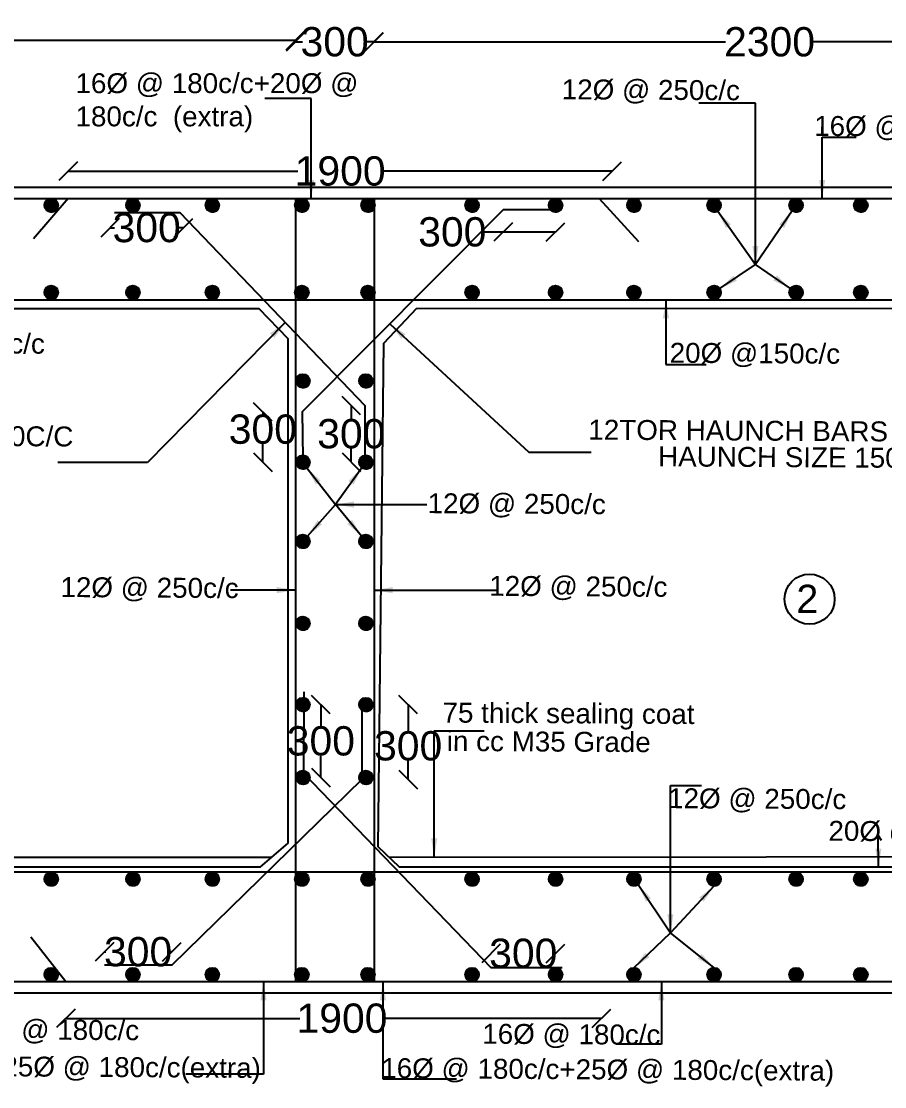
# Model space of a CAD drawing. Header units: millimetres. Extents: x 5124 to 3877021, y 2311 to 45953129.
# Drawn here: x 3858092 to 3862518, y 45940737 to 45946195 of the extents above; entities that cross this region are included whole.
import ezdxf

# ---------------------------------------------------------------- set-up
doc = ezdxf.new("R2010")
doc.units = ezdxf.units.MM
doc.header["$MEASUREMENT"] = 0
doc.layers.add('DIMENSION', color=7, linetype='Continuous')
doc.layers.add('DRAWING', color=7, linetype='Continuous')
doc.styles.get("Standard").update_dxf_attribs({"font": 'arial.ttf', "height": 150})
doc.dimstyles.get("Standard").update_dxf_attribs({"dimtxt": 200, "dimasz": 110, "dimexe": 0.18, "dimexo": 0.0625, "dimgap": 0.09, "dimtad": 0, "dimtih": 1, "dimtoh": 1, "dimdec": 0, "dimzin": 0, "dimdsep": 46, "dimtxsty": 'Standard', "dimblk": 'OBLIQUE', "dimcen": 0.09, "dimse1": 1, "dimse2": 1, "dimadec": 0, "dimazin": 0, "dimtfac": 1, "dimtdec": 0, "dimtofl": 0, "dimtmove": 0, "dimatfit": 3, "dimfxl": 1, "dimtolj": 1, "dimtzin": 0, "dimarcsym": 0})

# ---------------------------------------------------------------- blocks, each defined once
blk = doc.blocks.new('_Oblique')
at = {"color": 0, "linetype": 'ByBlock', "lineweight": -2}
blk.add_line((-0.5, -0.5), (0.5, 0.5), dxfattribs=at)
blk = doc.blocks.new('*D126')
at = {"layer": 'Defpoints', "color": 0, "transparency": 16777216}
for p in [(3859497.3, 45946096.1), (3855435.8, 45945287.4), (3859497.3, 45945287.4)]:
    blk.add_point(p, dxfattribs=at)
at = {"layer": 'DIMENSION', "color": 0, "lineweight": -2, "transparency": 16777216}
for p, q in [((3855435.8, 45946096.1), (3857241.4, 45946096.1)), ((3859497.3, 45946096.1), (3857691.6, 45946096.1))]:
    blk.add_line(p, q, dxfattribs=at)
at = {"layer": 'DIMENSION', "color": 0, "lineweight": -2, "transparency": 16777216, "xscale": 95, "yscale": 95, "zscale": 95, "rotation": 180}
blk.add_blockref('_Oblique', (3855435.8, 45946096.1), dxfattribs=at)
at = {"layer": 'DIMENSION', "color": 0, "lineweight": -2, "transparency": 16777216, "xscale": 95, "yscale": 95, "zscale": 95}
blk.add_blockref('_Oblique', (3859497.3, 45946096.1), dxfattribs=at)
at = {"layer": 'DIMENSION', "color": 0, "transparency": 16777216, "insert": (3857466.5, 45946096.1), "char_height": 150, "attachment_point": 5}
blk.add_mtext('\\A1;2300', dxfattribs=at)
blk = doc.blocks.new('*D127')
at = {"layer": 'Defpoints', "color": 0, "transparency": 16777216}
for p in [(3859900.5, 45946088.9), (3859497.3, 45945287.4), (3859900.5, 45945287.4)]:
    blk.add_point(p, dxfattribs=at)
at = {"layer": 'DIMENSION', "color": 0, "lineweight": -2, "transparency": 16777216}
for p, q in [((3859497.3, 45946088.9), (3859533.4, 45946088.9)), ((3859900.5, 45946088.9), (3859864.4, 45946088.9))]:
    blk.add_line(p, q, dxfattribs=at)
at = {"layer": 'DIMENSION', "color": 0, "lineweight": -2, "transparency": 16777216, "xscale": 95, "yscale": 95, "zscale": 95, "rotation": 180}
blk.add_blockref('_Oblique', (3859497.3, 45946088.9), dxfattribs=at)
at = {"layer": 'DIMENSION', "color": 0, "lineweight": -2, "transparency": 16777216, "xscale": 95, "yscale": 95, "zscale": 95}
blk.add_blockref('_Oblique', (3859900.5, 45946088.9), dxfattribs=at)
at = {"layer": 'DIMENSION', "color": 0, "transparency": 16777216, "insert": (3859698.9, 45946088.9), "char_height": 150, "attachment_point": 5}
blk.add_mtext('\\A1;300', dxfattribs=at)
blk = doc.blocks.new('*D128')
at = {"layer": 'Defpoints', "color": 0, "transparency": 16777216}
for p in [(3863955.9, 45946088.7), (3863955.9, 45945287.4), (3859900.5, 45945269.2)]:
    blk.add_point(p, dxfattribs=at)
at = {"layer": 'DIMENSION', "color": 0, "lineweight": -2, "transparency": 16777216}
for p, q in [((3859900.5, 45946088.7), (3861703.1, 45946088.7)), ((3863955.9, 45946088.7), (3862153.3, 45946088.7))]:
    blk.add_line(p, q, dxfattribs=at)
at = {"layer": 'DIMENSION', "color": 0, "lineweight": -2, "transparency": 16777216, "xscale": 95, "yscale": 95, "zscale": 95, "rotation": 180}
blk.add_blockref('_Oblique', (3859900.5, 45946088.7), dxfattribs=at)
at = {"layer": 'DIMENSION', "color": 0, "lineweight": -2, "transparency": 16777216, "xscale": 95, "yscale": 95, "zscale": 95}
blk.add_blockref('_Oblique', (3863955.9, 45946088.7), dxfattribs=at)
at = {"layer": 'DIMENSION', "color": 0, "transparency": 16777216, "insert": (3861928.2, 45946088.7), "char_height": 150, "attachment_point": 5}
blk.add_mtext('\\A1;2300', dxfattribs=at)
blk = doc.blocks.new('*D165')
at = {"layer": 'Defpoints', "color": 0, "transparency": 16777216}
for p in [(3861121.2, 45945426.8), (3858332.8, 45945287.4), (3861121.2, 45945287.4)]:
    blk.add_point(p, dxfattribs=at)
at = {"layer": 'DIMENSION', "color": 0, "lineweight": -2, "transparency": 16777216}
for p, q in [((3858332.8, 45945426.8), (3859510.2, 45945426.8)), ((3861121.2, 45945426.8), (3859943.7, 45945426.8))]:
    blk.add_line(p, q, dxfattribs=at)
at = {"layer": 'DIMENSION', "color": 0, "lineweight": -2, "transparency": 16777216, "xscale": 95, "yscale": 95, "zscale": 95, "rotation": 180}
blk.add_blockref('_Oblique', (3858332.8, 45945426.8), dxfattribs=at)
at = {"layer": 'DIMENSION', "color": 0, "lineweight": -2, "transparency": 16777216, "xscale": 95, "yscale": 95, "zscale": 95}
blk.add_blockref('_Oblique', (3861121.2, 45945426.8), dxfattribs=at)
at = {"layer": 'DIMENSION', "color": 0, "transparency": 16777216, "insert": (3859727, 45945426.8), "char_height": 150, "attachment_point": 5}
blk.add_mtext('\\A1;1900', dxfattribs=at)
blk = doc.blocks.new('*D166')
at = {"layer": 'Defpoints', "color": 0, "transparency": 16777216}
for p in [(3860562.4, 45945228.3), (3860831.1, 45945217.2), (3860562.4, 45945115)]:
    blk.add_point(p, dxfattribs=at)
at = {"layer": 'DIMENSION', "color": 0, "lineweight": -2, "transparency": 16777216}
for p, q in [((3860562.4, 45945115), (3860467.4, 45945115)), ((3860831.1, 45945115), (3860562.4, 45945115))]:
    blk.add_line(p, q, dxfattribs=at)
at = {"layer": 'DIMENSION', "color": 0, "lineweight": -2, "transparency": 16777216, "xscale": 95, "yscale": 95, "zscale": 95, "rotation": 180}
blk.add_blockref('_Oblique', (3860562.4, 45945115), dxfattribs=at)
at = {"layer": 'DIMENSION', "color": 0, "lineweight": -2, "transparency": 16777216, "xscale": 95, "yscale": 95, "zscale": 95}
blk.add_blockref('_Oblique', (3860831.1, 45945115), dxfattribs=at)
at = {"layer": 'DIMENSION', "color": 0, "transparency": 16777216, "insert": (3860301.9, 45945115), "char_height": 150, "attachment_point": 5}
blk.add_mtext('\\A1;300', dxfattribs=at)
blk = doc.blocks.new('*D162')
at = {"layer": 'Defpoints', "color": 0, "transparency": 16777216}
for p in [(3858547.3, 45945210.2), (3858923.5, 45945196.1), (3858923.5, 45945136.9)]:
    blk.add_point(p, dxfattribs=at)
at = {"layer": 'DIMENSION', "color": 0, "lineweight": -2, "transparency": 16777216}
for p, q in [((3858547.3, 45945136.9), (3858569.9, 45945136.9)), ((3858923.5, 45945136.9), (3858900.9, 45945136.9))]:
    blk.add_line(p, q, dxfattribs=at)
at = {"layer": 'DIMENSION', "color": 0, "lineweight": -2, "transparency": 16777216, "xscale": 95, "yscale": 95, "zscale": 95, "rotation": 180}
blk.add_blockref('_Oblique', (3858547.3, 45945136.9), dxfattribs=at)
at = {"layer": 'DIMENSION', "color": 0, "lineweight": -2, "transparency": 16777216, "xscale": 95, "yscale": 95, "zscale": 95}
blk.add_blockref('_Oblique', (3858923.5, 45945136.9), dxfattribs=at)
at = {"layer": 'DIMENSION', "color": 0, "transparency": 16777216, "insert": (3858735.4, 45945136.9), "char_height": 150, "attachment_point": 5}
blk.add_mtext('\\A1;300', dxfattribs=at)
blk = doc.blocks.new('*D119')
at = {"layer": 'Defpoints', "color": 0, "transparency": 16777216}
for p in [(3858518.8, 45941427.3), (3858518.8, 45941359.4), (3858863.7, 45941359.4)]:
    blk.add_point(p, dxfattribs=at)
at = {"layer": 'DIMENSION', "color": 0, "lineweight": -2, "transparency": 16777216}
for p, q in [((3858518.8, 45941427.3), (3858525.8, 45941427.3)), ((3858863.7, 45941427.3), (3858856.8, 45941427.3))]:
    blk.add_line(p, q, dxfattribs=at)
at = {"layer": 'DIMENSION', "color": 0, "lineweight": -2, "transparency": 16777216, "xscale": 95, "yscale": 95, "zscale": 95, "rotation": 180}
blk.add_blockref('_Oblique', (3858518.8, 45941427.3), dxfattribs=at)
at = {"layer": 'DIMENSION', "color": 0, "lineweight": -2, "transparency": 16777216, "xscale": 95, "yscale": 95, "zscale": 95}
blk.add_blockref('_Oblique', (3858863.7, 45941427.3), dxfattribs=at)
at = {"layer": 'DIMENSION', "color": 0, "transparency": 16777216, "insert": (3858691.3, 45941427.3), "char_height": 150, "attachment_point": 5}
blk.add_mtext('\\A1;300', dxfattribs=at)
blk = doc.blocks.new('*D130')
at = {"layer": 'Defpoints', "color": 0, "transparency": 16777216}
for p in [(3859536.3, 45942694), (3859536.3, 45942320.8), (3859628, 45942320.8)]:
    blk.add_point(p, dxfattribs=at)
at = {"layer": 'DIMENSION', "color": 0, "lineweight": -2, "transparency": 16777216}
for p, q in [((3859628, 45942694), (3859628, 45942584)), ((3859628, 45942320.8), (3859628, 45942430.7))]:
    blk.add_line(p, q, dxfattribs=at)
at = {"layer": 'DIMENSION', "color": 0, "lineweight": -2, "transparency": 16777216, "xscale": 95, "yscale": 95, "zscale": 95}
for p, rotation in [((3859628, 45942694), 90), ((3859628, 45942320.8), 270)]:
    blk.add_blockref('_Oblique', p, dxfattribs=dict(at, rotation=rotation))
at = {"layer": 'DIMENSION', "color": 0, "transparency": 16777216, "insert": (3859628, 45942507.4), "char_height": 150, "attachment_point": 5}
blk.add_mtext('\\A1;300', dxfattribs=at)
blk = doc.blocks.new('*D131')
at = {"layer": 'Defpoints', "color": 0, "transparency": 16777216}
for p in [(3859859.2, 45942694), (3860075.5, 45942694), (3859837.6, 45942310.7)]:
    blk.add_point(p, dxfattribs=at)
at = {"layer": 'DIMENSION', "color": 0, "lineweight": -2, "transparency": 16777216}
for p, q in [((3860075.5, 45942694), (3860075.5, 45942558.7)), ((3860075.5, 45942310.7), (3860075.5, 45942405.3))]:
    blk.add_line(p, q, dxfattribs=at)
at = {"layer": 'DIMENSION', "color": 0, "lineweight": -2, "transparency": 16777216, "xscale": 95, "yscale": 95, "zscale": 95}
for p, rotation in [((3860075.5, 45942694), 90), ((3860075.5, 45942310.7), 270)]:
    blk.add_blockref('_Oblique', p, dxfattribs=dict(at, rotation=rotation))
at = {"layer": 'DIMENSION', "color": 0, "transparency": 16777216, "insert": (3860075.5, 45942482), "char_height": 150, "attachment_point": 5}
blk.add_mtext('\\A1;300', dxfattribs=at)
blk = doc.blocks.new('*D167')
at = {"layer": 'Defpoints', "color": 0, "transparency": 16777216}
for p in [(3859330.6, 45944193.2), (3859533, 45944193.2), (3859536.3, 45943936)]:
    blk.add_point(p, dxfattribs=at)
at = {"layer": 'DIMENSION', "color": 0, "lineweight": -2, "transparency": 16777216}
for p, q in [((3859330.6, 45944193.2), (3859330.6, 45944180.9)), ((3859330.6, 45943936), (3859330.6, 45944027.5))]:
    blk.add_line(p, q, dxfattribs=at)
at = {"layer": 'DIMENSION', "color": 0, "lineweight": -2, "transparency": 16777216, "xscale": 95, "yscale": 95, "zscale": 95}
for p, rotation in [((3859330.6, 45944193.2), 90), ((3859330.6, 45943936), 270)]:
    blk.add_blockref('_Oblique', p, dxfattribs=dict(at, rotation=rotation))
at = {"layer": 'DIMENSION', "color": 0, "transparency": 16777216, "insert": (3859330.6, 45944104.2), "char_height": 150, "attachment_point": 5}
blk.add_mtext('\\A1;300', dxfattribs=at)
blk = doc.blocks.new('*D168')
at = {"layer": 'Defpoints', "color": 0, "transparency": 16777216}
for p in [(3859853.5, 45944225.8), (3859784.2, 45943936), (3859859.2, 45943936)]:
    blk.add_point(p, dxfattribs=at)
at = {"layer": 'DIMENSION', "color": 0, "lineweight": -2, "transparency": 16777216}
for p, q in [((3859784.2, 45944225.8), (3859784.2, 45944157.5)), ((3859784.2, 45943936), (3859784.2, 45944004.2))]:
    blk.add_line(p, q, dxfattribs=at)
at = {"layer": 'DIMENSION', "color": 0, "lineweight": -2, "transparency": 16777216, "xscale": 95, "yscale": 95, "zscale": 95}
for p, rotation in [((3859784.2, 45944225.8), 90), ((3859784.2, 45943936), 270)]:
    blk.add_blockref('_Oblique', p, dxfattribs=dict(at, rotation=rotation))
at = {"layer": 'DIMENSION', "color": 0, "transparency": 16777216, "insert": (3859784.2, 45944080.9), "char_height": 150, "attachment_point": 5}
blk.add_mtext('\\A1;300', dxfattribs=at)
blk = doc.blocks.new('*D120')
at = {"layer": 'Defpoints', "color": 0, "transparency": 16777216}
for p in [(3858320.6, 45941273.9), (3861066.8, 45941273.9), (3861066.8, 45941086.7)]:
    blk.add_point(p, dxfattribs=at)
at = {"layer": 'DIMENSION', "color": 0, "lineweight": -2, "transparency": 16777216}
for p, q in [((3858320.6, 45941086.7), (3859519.7, 45941086.7)), ((3861066.8, 45941086.7), (3859953.3, 45941086.7))]:
    blk.add_line(p, q, dxfattribs=at)
at = {"layer": 'DIMENSION', "color": 0, "lineweight": -2, "transparency": 16777216, "xscale": 95, "yscale": 95, "zscale": 95, "rotation": 180}
blk.add_blockref('_Oblique', (3858320.6, 45941086.7), dxfattribs=at)
at = {"layer": 'DIMENSION', "color": 0, "lineweight": -2, "transparency": 16777216, "xscale": 95, "yscale": 95, "zscale": 95}
blk.add_blockref('_Oblique', (3861066.8, 45941086.7), dxfattribs=at)
at = {"layer": 'DIMENSION', "color": 0, "transparency": 16777216, "insert": (3859736.5, 45941086.7), "char_height": 150, "attachment_point": 5}
blk.add_mtext('\\A1;1900', dxfattribs=at)
blk = doc.blocks.new('*D137')
at = {"layer": 'Defpoints', "color": 0, "transparency": 16777216}
for p in [(3860831.3, 45941419.1), (3860500, 45941347.7), (3860831.3, 45941345.9)]:
    blk.add_point(p, dxfattribs=at)
at = {"layer": 'DIMENSION', "color": 0, "lineweight": -2, "transparency": 16777216}
for p, q in [((3860500, 45941419.1), (3860500.1, 45941419.1)), ((3860831.3, 45941419.1), (3860831.1, 45941419.1))]:
    blk.add_line(p, q, dxfattribs=at)
at = {"layer": 'DIMENSION', "color": 0, "lineweight": -2, "transparency": 16777216, "xscale": 95, "yscale": 95, "zscale": 95, "rotation": 180}
blk.add_blockref('_Oblique', (3860500, 45941419.1), dxfattribs=at)
at = {"layer": 'DIMENSION', "color": 0, "lineweight": -2, "transparency": 16777216, "xscale": 95, "yscale": 95, "zscale": 95}
blk.add_blockref('_Oblique', (3860831.3, 45941419.1), dxfattribs=at)
at = {"layer": 'DIMENSION', "color": 0, "transparency": 16777216, "insert": (3860665.6, 45941419.1), "char_height": 150, "attachment_point": 5}
blk.add_mtext('\\A1;300', dxfattribs=at)

msp = doc.modelspace()

# ---------------------------------------------------------------- hatches: boundary and pattern name
at = {"layer": 'DRAWING'}
h = msp.add_hatch(dxfattribs=at)
h.set_pattern_fill('ANSI31', color=256, scale=0.463851, style=0)
h.set_pattern_definition([(45, (2191111.86173, 24633625.08241), (-0.04099901149771, 0.04099901149771), [])])
h.paths.add_polyline_path([(3858281.1, 45945252.4, 0.958694), (3858210.9, 45945255.3), (3858210.9, 45945249.4, 0.958694)])
h = msp.add_hatch(dxfattribs=at)
h.set_pattern_fill('ANSI31', color=256, scale=0.463851, style=0)
h.set_pattern_definition([(45, (2191530.72033, 24633625.08241), (-0.04099901149771, 0.04099901149771), [])])
h.paths.add_polyline_path([(3858699.9, 45945252.4, 0.958694), (3858629.8, 45945255.3), (3858629.8, 45945249.4, 0.958694)])
h = msp.add_hatch(dxfattribs=at)
h.set_pattern_fill('ANSI31', color=256, scale=0.463851, style=0)
h.set_pattern_definition([(45, (2191937.68517, 24633625.08241), (-0.04099901149771, 0.04099901149771), [])])
h.paths.add_polyline_path([(3859106.9, 45945252.4, 0.958694), (3859036.7, 45945255.3), (3859036.7, 45945249.4, 0.958694)])
h = msp.add_hatch(dxfattribs=at)
h.set_pattern_fill('ANSI31', color=256, scale=0.463851, style=0)
h.set_pattern_definition([(45, (2192396.38787, 24633625.08241), (-0.04099901149771, 0.04099901149771), [])])
h.paths.add_polyline_path([(3859565.6, 45945252.4, 0.958694), (3859495.4, 45945255.3), (3859495.4, 45945249.4, 0.958694)])
h = msp.add_hatch(dxfattribs=at)
h.set_pattern_fill('ANSI31', color=256, scale=0.463851, style=0)
h.set_pattern_definition([(45, (2192735.62435, 24633625.08241), (-0.04099901149771, 0.04099901149771), [])])
h.paths.add_polyline_path([(3859904.8, 45945252.4, 0.958694), (3859834.7, 45945255.3), (3859834.7, 45945249.4, 0.958694)])
h = msp.add_hatch(dxfattribs=at)
h.set_pattern_fill('ANSI31', color=256, scale=0.463851, style=0)
h.set_pattern_definition([(45, (2193268.993434, 24633625.08241), (-0.04099901149771, 0.04099901149771), [])])
h.paths.add_polyline_path([(3860438.2, 45945252.4, 0.958694), (3860368, 45945255.3), (3860368, 45945249.4, 0.958694)])
h = msp.add_hatch(dxfattribs=at)
h.set_pattern_fill('ANSI31', color=256, scale=0.463851, style=0)
h.set_pattern_definition([(45, (2193697.03666, 24633625.08241), (-0.04099901149771, 0.04099901149771), [])])
h.paths.add_polyline_path([(3860866.2, 45945252.4, 0.958694), (3860796.1, 45945255.3), (3860796.1, 45945249.4, 0.958694)])
h = msp.add_hatch(dxfattribs=at)
h.set_pattern_fill('ANSI31', color=256, scale=0.463851, style=0)
h.set_pattern_definition([(45, (2194099.045766, 24633625.08241), (-0.04099901149771, 0.04099901149771), [])])
h.paths.add_polyline_path([(3861268.2, 45945252.4, 0.958694), (3861198.1, 45945255.3), (3861198.1, 45945249.4, 0.958694)])
h = msp.add_hatch(dxfattribs=at)
h.set_pattern_fill('ANSI31', color=256, scale=0.463851, style=0)
h.set_pattern_definition([(45, (2194509.909116, 24633625.08241), (-0.04099901149771, 0.04099901149771), [])])
h.paths.add_polyline_path([(3861679.1, 45945252.4, 0.958694), (3861609, 45945255.3), (3861609, 45945249.4, 0.958694)])
h = msp.add_hatch(dxfattribs=at)
h.set_pattern_fill('ANSI31', color=256, scale=0.463851, style=0)
h.set_pattern_definition([(45, (2194929.891016, 24633625.08241), (-0.04099901149771, 0.04099901149771), [])])
h.paths.add_polyline_path([(3862099.1, 45945252.4, 0.958694), (3862028.9, 45945255.3), (3862028.9, 45945249.4, 0.958694)])
h = msp.add_hatch(dxfattribs=at)
h.set_pattern_fill('ANSI31', color=256, scale=0.463851, style=0)
h.set_pattern_definition([(45, (2195261.925164, 24633625.08241), (-0.04099901149771, 0.04099901149771), [])])
h.paths.add_polyline_path([(3862431.1, 45945252.4, 0.958694), (3862361, 45945255.3), (3862361, 45945249.4, 0.958694)])
h = msp.add_hatch(dxfattribs=at)
h.set_pattern_fill('ANSI31', color=256, scale=0.463851, style=0)
h.set_pattern_definition([(45, (2191111.86173, 24633177.99368), (-0.04099901149771, 0.04099901149771), [])])
h.paths.add_polyline_path([(3858281.1, 45944805.3, 0.958694), (3858210.9, 45944808.2), (3858210.9, 45944802.3, 0.958694)])
h = msp.add_hatch(dxfattribs=at)
h.set_pattern_fill('ANSI31', color=256, scale=0.463851, style=0)
h.set_pattern_definition([(45, (2191530.72033, 24633177.99368), (-0.04099901149771, 0.04099901149771), [])])
h.paths.add_polyline_path([(3858699.9, 45944805.3, 0.958694), (3858629.8, 45944808.2), (3858629.8, 45944802.3, 0.958694)])
h = msp.add_hatch(dxfattribs=at)
h.set_pattern_fill('ANSI31', color=256, scale=0.463851, style=0)
h.set_pattern_definition([(45, (2191937.68517, 24633177.99368), (-0.04099901149771, 0.04099901149771), [])])
h.paths.add_polyline_path([(3859106.9, 45944805.3, 0.958694), (3859036.7, 45944808.2), (3859036.7, 45944802.3, 0.958694)])
h = msp.add_hatch(dxfattribs=at)
h.set_pattern_fill('ANSI31', color=256, scale=0.463851, style=0)
h.set_pattern_definition([(45, (2192396.38787, 24633177.99368), (-0.04099901149771, 0.04099901149771), [])])
h.paths.add_polyline_path([(3859565.6, 45944805.3, 0.958694), (3859495.4, 45944808.2), (3859495.4, 45944802.3, 0.958694)])
h = msp.add_hatch(dxfattribs=at)
h.set_pattern_fill('ANSI31', color=256, scale=0.463851, style=0)
h.set_pattern_definition([(45, (2192735.62435, 24633177.99368), (-0.04099901149771, 0.04099901149771), [])])
h.paths.add_polyline_path([(3859904.8, 45944805.3, 0.958694), (3859834.7, 45944808.2), (3859834.7, 45944802.3, 0.958694)])
h = msp.add_hatch(dxfattribs=at)
h.set_pattern_fill('ANSI31', color=256, scale=0.463851, style=0)
h.set_pattern_definition([(45, (2193268.993434, 24633177.99368), (-0.04099901149771, 0.04099901149771), [])])
h.paths.add_polyline_path([(3860438.2, 45944805.3, 0.958694), (3860368, 45944808.2), (3860368, 45944802.3, 0.958694)])
h = msp.add_hatch(dxfattribs=at)
h.set_pattern_fill('ANSI31', color=256, scale=0.463851, style=0)
h.set_pattern_definition([(45, (2193697.03666, 24633177.99368), (-0.04099901149771, 0.04099901149771), [])])
h.paths.add_polyline_path([(3860866.2, 45944805.3, 0.958694), (3860796.1, 45944808.2), (3860796.1, 45944802.3, 0.958694)])
h = msp.add_hatch(dxfattribs=at)
h.set_pattern_fill('ANSI31', color=256, scale=0.463851, style=0)
h.set_pattern_definition([(45, (2194099.045766, 24633177.99368), (-0.04099901149771, 0.04099901149771), [])])
h.paths.add_polyline_path([(3861268.2, 45944805.3, 0.958694), (3861198.1, 45944808.2), (3861198.1, 45944802.3, 0.958694)])
h = msp.add_hatch(dxfattribs=at)
h.set_pattern_fill('ANSI31', color=256, scale=0.463851, style=0)
h.set_pattern_definition([(45, (2194509.909116, 24633177.99368), (-0.04099901149771, 0.04099901149771), [])])
h.paths.add_polyline_path([(3861679.1, 45944805.3, 0.958694), (3861609, 45944808.2), (3861609, 45944802.3, 0.958694)])
h = msp.add_hatch(dxfattribs=at)
h.set_pattern_fill('ANSI31', color=256, scale=0.463851, style=0)
h.set_pattern_definition([(45, (2194929.891016, 24633177.99368), (-0.04099901149771, 0.04099901149771), [])])
h.paths.add_polyline_path([(3862099.1, 45944805.3, 0.958694), (3862028.9, 45944808.2), (3862028.9, 45944802.3, 0.958694)])
h = msp.add_hatch(dxfattribs=at)
h.set_pattern_fill('ANSI31', color=256, scale=0.463851, style=0)
h.set_pattern_definition([(45, (2195261.925164, 24633177.99368), (-0.04099901149771, 0.04099901149771), [])])
h.paths.add_polyline_path([(3862431.1, 45944805.3, 0.958694), (3862361, 45944808.2), (3862361, 45944802.3, 0.958694)])
h = msp.add_hatch(dxfattribs=at)
h.set_pattern_fill('ANSI31', color=256, scale=0.463851, style=0)
h.set_pattern_definition([(45, (2192402.191555, 24632725.18763), (-0.04099901149771, 0.04099901149771), [])])
h.paths.add_polyline_path([(3859571.4, 45944352.5, 0.958694), (3859501.2, 45944355.4), (3859501.2, 45944349.5, 0.958694)])
h = msp.add_hatch(dxfattribs=at)
h.set_pattern_fill('ANSI31', color=256, scale=0.463851, style=0)
h.set_pattern_definition([(45, (2192725.17323, 24632725.18763), (-0.04099901149771, 0.04099901149771), [])])
h.paths.add_polyline_path([(3859894.4, 45944352.5, 0.958694), (3859824.2, 45944355.4), (3859824.2, 45944349.5, 0.958694)])
h = msp.add_hatch(dxfattribs=at)
h.set_pattern_fill('ANSI31', color=256, scale=0.463851, style=0)
h.set_pattern_definition([(45, (2192402.191555, 24632308.693095), (-0.04099901149771, 0.04099901149771), [])])
h.paths.add_polyline_path([(3859571.4, 45943936, 0.958694), (3859501.2, 45943938.9), (3859501.2, 45943933, 0.958694)])
h = msp.add_hatch(dxfattribs=at)
h.set_pattern_fill('ANSI31', color=256, scale=0.463851, style=0)
h.set_pattern_definition([(45, (2192725.17323, 24632308.693095), (-0.04099901149771, 0.04099901149771), [])])
h.paths.add_polyline_path([(3859894.4, 45943936, 0.958694), (3859824.2, 45943938.9), (3859824.2, 45943933, 0.958694)])
h = msp.add_hatch(dxfattribs=at)
h.set_pattern_fill('ANSI31', color=256, scale=0.463851, style=0)
h.set_pattern_definition([(45, (2192402.191555, 24631903.015404), (-0.04099901149771, 0.04099901149771), [])])
h.paths.add_polyline_path([(3859571.4, 45943530.3, 0.958694), (3859501.2, 45943533.2), (3859501.2, 45943527.3, 0.958694)])
h = msp.add_hatch(dxfattribs=at)
h.set_pattern_fill('ANSI31', color=256, scale=0.463851, style=0)
h.set_pattern_definition([(45, (2192725.17323, 24631903.015404), (-0.04099901149771, 0.04099901149771), [])])
h.paths.add_polyline_path([(3859894.4, 45943530.3, 0.958694), (3859824.2, 45943533.2), (3859824.2, 45943527.3, 0.958694)])
h = msp.add_hatch(dxfattribs=at)
h.set_pattern_fill('ANSI31', color=256, scale=0.463851, style=0)
h.set_pattern_definition([(45, (2192402.191555, 24631483.18082), (-0.04099901149771, 0.04099901149771), [])])
h.paths.add_polyline_path([(3859571.4, 45943110.4, 0.958694), (3859501.2, 45943113.4), (3859501.2, 45943107.5, 0.958694)])
h = msp.add_hatch(dxfattribs=at)
h.set_pattern_fill('ANSI31', color=256, scale=0.463851, style=0)
h.set_pattern_definition([(45, (2192725.17323, 24631483.18082), (-0.04099901149771, 0.04099901149771), [])])
h.paths.add_polyline_path([(3859894.4, 45943110.4, 0.958694), (3859824.2, 45943113.4), (3859824.2, 45943107.5, 0.958694)])
h = msp.add_hatch(dxfattribs=at)
h.set_pattern_fill('ANSI31', color=256, scale=0.463851, style=0)
h.set_pattern_definition([(45, (2192402.191555, 24631066.716925), (-0.04099901149771, 0.04099901149771), [])])
h.paths.add_polyline_path([(3859571.4, 45942694, 0.958694), (3859501.2, 45942696.9), (3859501.2, 45942691, 0.958694)])
h = msp.add_hatch(dxfattribs=at)
h.set_pattern_fill('ANSI31', color=256, scale=0.463851, style=0)
h.set_pattern_definition([(45, (2192725.17323, 24631066.716925), (-0.04099901149771, 0.04099901149771), [])])
h.paths.add_polyline_path([(3859894.4, 45942694, 0.958694), (3859824.2, 45942696.9), (3859824.2, 45942691, 0.958694)])
h = msp.add_hatch(dxfattribs=at)
h.set_pattern_fill('ANSI31', color=256, scale=0.463851, style=0)
h.set_pattern_definition([(45, (2192402.191555, 24630693.48977), (-0.04099901149771, 0.04099901149771), [])])
h.paths.add_polyline_path([(3859571.4, 45942320.8, 0.958694), (3859501.2, 45942323.7), (3859501.2, 45942317.8, 0.958694)])
h = msp.add_hatch(dxfattribs=at)
h.set_pattern_fill('ANSI31', color=256, scale=0.463851, style=0)
h.set_pattern_definition([(45, (2192725.17323, 24630693.48977), (-0.04099901149771, 0.04099901149771), [])])
h.paths.add_polyline_path([(3859894.4, 45942320.8, 0.958694), (3859824.2, 45942323.7), (3859824.2, 45942317.8, 0.958694)])
h = msp.add_hatch(dxfattribs=at)
h.set_pattern_fill('ANSI31', color=256, scale=0.463851, style=0)
h.set_pattern_definition([(45, (2191111.86173, 24630172.96353), (-0.04099901149771, 0.04099901149771), [])])
h.paths.add_polyline_path([(3858281.1, 45941800.2, 0.958694), (3858210.9, 45941803.2), (3858210.9, 45941797.3, 0.958694)])
h = msp.add_hatch(dxfattribs=at)
h.set_pattern_fill('ANSI31', color=256, scale=0.463851, style=0)
h.set_pattern_definition([(45, (2191530.72033, 24630172.96353), (-0.04099901149771, 0.04099901149771), [])])
h.paths.add_polyline_path([(3858699.9, 45941800.2, 0.958694), (3858629.8, 45941803.2), (3858629.8, 45941797.3, 0.958694)])
h = msp.add_hatch(dxfattribs=at)
h.set_pattern_fill('ANSI31', color=256, scale=0.463851, style=0)
h.set_pattern_definition([(45, (2191937.68517, 24630172.96353), (-0.04099901149771, 0.04099901149771), [])])
h.paths.add_polyline_path([(3859106.9, 45941800.2, 0.958694), (3859036.7, 45941803.2), (3859036.7, 45941797.3, 0.958694)])
h = msp.add_hatch(dxfattribs=at)
h.set_pattern_fill('ANSI31', color=256, scale=0.463851, style=0)
h.set_pattern_definition([(45, (2192396.38787, 24630172.96353), (-0.04099901149771, 0.04099901149771), [])])
h.paths.add_polyline_path([(3859565.6, 45941800.2, 0.958694), (3859495.4, 45941803.2), (3859495.4, 45941797.3, 0.958694)])
h = msp.add_hatch(dxfattribs=at)
h.set_pattern_fill('ANSI31', color=256, scale=0.463851, style=0)
h.set_pattern_definition([(45, (2192735.62435, 24630172.96353), (-0.04099901149771, 0.04099901149771), [])])
h.paths.add_polyline_path([(3859904.8, 45941800.2, 0.958694), (3859834.7, 45941803.2), (3859834.7, 45941797.3, 0.958694)])
h = msp.add_hatch(dxfattribs=at)
h.set_pattern_fill('ANSI31', color=256, scale=0.463851, style=0)
h.set_pattern_definition([(45, (2193268.993434, 24630172.96353), (-0.04099901149771, 0.04099901149771), [])])
h.paths.add_polyline_path([(3860438.2, 45941800.2, 0.958694), (3860368, 45941803.2), (3860368, 45941797.3, 0.958694)])
h = msp.add_hatch(dxfattribs=at)
h.set_pattern_fill('ANSI31', color=256, scale=0.463851, style=0)
h.set_pattern_definition([(45, (2193697.03666, 24630172.96353), (-0.04099901149771, 0.04099901149771), [])])
h.paths.add_polyline_path([(3860866.2, 45941800.2, 0.958694), (3860796.1, 45941803.2), (3860796.1, 45941797.3, 0.958694)])
h = msp.add_hatch(dxfattribs=at)
h.set_pattern_fill('ANSI31', color=256, scale=0.463851, style=0)
h.set_pattern_definition([(45, (2194099.045766, 24630172.96353), (-0.04099901149771, 0.04099901149771), [])])
h.paths.add_polyline_path([(3861268.2, 45941800.2, 0.958694), (3861198.1, 45941803.2), (3861198.1, 45941797.3, 0.958694)])
h = msp.add_hatch(dxfattribs=at)
h.set_pattern_fill('ANSI31', color=256, scale=0.463851, style=0)
h.set_pattern_definition([(45, (2194509.909116, 24630172.96353), (-0.04099901149771, 0.04099901149771), [])])
h.paths.add_polyline_path([(3861679.1, 45941800.2, 0.958694), (3861609, 45941803.2), (3861609, 45941797.3, 0.958694)])
h = msp.add_hatch(dxfattribs=at)
h.set_pattern_fill('ANSI31', color=256, scale=0.463851, style=0)
h.set_pattern_definition([(45, (2194929.891016, 24630172.96353), (-0.04099901149771, 0.04099901149771), [])])
h.paths.add_polyline_path([(3862099.1, 45941800.2, 0.958694), (3862028.9, 45941803.2), (3862028.9, 45941797.3, 0.958694)])
h = msp.add_hatch(dxfattribs=at)
h.set_pattern_fill('ANSI31', color=256, scale=0.463851, style=0)
h.set_pattern_definition([(45, (2195261.925164, 24630172.96353), (-0.04099901149771, 0.04099901149771), [])])
h.paths.add_polyline_path([(3862431.1, 45941800.2, 0.958694), (3862361, 45941803.2), (3862361, 45941797.3, 0.958694)])
h = msp.add_hatch(dxfattribs=at)
h.set_pattern_fill('ANSI31', color=256, scale=0.463851, style=0)
h.set_pattern_definition([(45, (2191111.86173, 24629683.508905), (-0.04099901149771, 0.04099901149771), [])])
h.paths.add_polyline_path([(3858281.1, 45941310.8, 0.958694), (3858210.9, 45941313.7), (3858210.9, 45941307.8, 0.958694)])
h = msp.add_hatch(dxfattribs=at)
h.set_pattern_fill('ANSI31', color=256, scale=0.463851, style=0)
h.set_pattern_definition([(45, (2191530.72033, 24629683.508905), (-0.04099901149771, 0.04099901149771), [])])
h.paths.add_polyline_path([(3858699.9, 45941310.8, 0.958694), (3858629.8, 45941313.7), (3858629.8, 45941307.8, 0.958694)])
h = msp.add_hatch(dxfattribs=at)
h.set_pattern_fill('ANSI31', color=256, scale=0.463851, style=0)
h.set_pattern_definition([(45, (2191937.68517, 24629683.508905), (-0.04099901149771, 0.04099901149771), [])])
h.paths.add_polyline_path([(3859106.9, 45941310.8, 0.958694), (3859036.7, 45941313.7), (3859036.7, 45941307.8, 0.958694)])
h = msp.add_hatch(dxfattribs=at)
h.set_pattern_fill('ANSI31', color=256, scale=0.463851, style=0)
h.set_pattern_definition([(45, (2192396.38787, 24629683.508905), (-0.04099901149771, 0.04099901149771), [])])
h.paths.add_polyline_path([(3859565.6, 45941310.8, 0.958694), (3859495.4, 45941313.7), (3859495.4, 45941307.8, 0.958694)])
h = msp.add_hatch(dxfattribs=at)
h.set_pattern_fill('ANSI31', color=256, scale=0.463851, style=0)
h.set_pattern_definition([(45, (2192735.62435, 24629683.508905), (-0.04099901149771, 0.04099901149771), [])])
h.paths.add_polyline_path([(3859904.8, 45941310.8, 0.958694), (3859834.7, 45941313.7), (3859834.7, 45941307.8, 0.958694)])
h = msp.add_hatch(dxfattribs=at)
h.set_pattern_fill('ANSI31', color=256, scale=0.463851, style=0)
h.set_pattern_definition([(45, (2193268.993434, 24629683.508905), (-0.04099901149771, 0.04099901149771), [])])
h.paths.add_polyline_path([(3860438.2, 45941310.8, 0.958694), (3860368, 45941313.7), (3860368, 45941307.8, 0.958694)])
h = msp.add_hatch(dxfattribs=at)
h.set_pattern_fill('ANSI31', color=256, scale=0.463851, style=0)
h.set_pattern_definition([(45, (2193697.03666, 24629683.508905), (-0.04099901149771, 0.04099901149771), [])])
h.paths.add_polyline_path([(3860866.2, 45941310.8, 0.958694), (3860796.1, 45941313.7), (3860796.1, 45941307.8, 0.958694)])
h = msp.add_hatch(dxfattribs=at)
h.set_pattern_fill('ANSI31', color=256, scale=0.463851, style=0)
h.set_pattern_definition([(45, (2194099.045766, 24629683.508905), (-0.04099901149771, 0.04099901149771), [])])
h.paths.add_polyline_path([(3861268.2, 45941310.8, 0.958694), (3861198.1, 45941313.7), (3861198.1, 45941307.8, 0.958694)])
h = msp.add_hatch(dxfattribs=at)
h.set_pattern_fill('ANSI31', color=256, scale=0.463851, style=0)
h.set_pattern_definition([(45, (2194509.909116, 24629683.508905), (-0.04099901149771, 0.04099901149771), [])])
h.paths.add_polyline_path([(3861679.1, 45941310.8, 0.958694), (3861609, 45941313.7), (3861609, 45941307.8, 0.958694)])
h = msp.add_hatch(dxfattribs=at)
h.set_pattern_fill('ANSI31', color=256, scale=0.463851, style=0)
h.set_pattern_definition([(45, (2194929.891016, 24629683.508905), (-0.04099901149771, 0.04099901149771), [])])
h.paths.add_polyline_path([(3862099.1, 45941310.8, 0.958694), (3862028.9, 45941313.7), (3862028.9, 45941307.8, 0.958694)])
h = msp.add_hatch(dxfattribs=at)
h.set_pattern_fill('ANSI31', color=256, scale=0.463851, style=0)
h.set_pattern_definition([(45, (2195261.925164, 24629683.508905), (-0.04099901149771, 0.04099901149771), [])])
h.paths.add_polyline_path([(3862431.1, 45941310.8, 0.958694), (3862361, 45941313.7), (3862361, 45941307.8, 0.958694)])

# ---------------------------------------------------------------- linework, layer by layer
at = {"layer": 'DIMENSION'}
for p, q in [((3854918.8, 45945345.4), (3864455.6, 45945345.4)), ((3864455.6, 45941215.8), (3854918.8, 45941215.8))]:
    msp.add_line(p, q, dxfattribs=at)
msp.add_lwpolyline([(3854976.9, 45945287.4), (3864397.6, 45945287.4), (3864397.6, 45941273.9), (3854976.9, 45941273.9)], close=True, dxfattribs=at)
for points in [[(3858332.8, 45945287.4), (3858154.7, 45945080.6)], [(3859497.3, 45945287.4), (3859497.3, 45941273.9)], [(3859900.5, 45945287.4), (3859900.5, 45941273.9)], [(3861054.5, 45945287.4), (3861256.2, 45945066.5)], [(3854976.9, 45944768.4), (3864397.6, 45944768.4)], [(3854976.9, 45941836.9), (3864397.6, 45941836.9)], [(3858320.6, 45941273.9), (3858140.7, 45941502.7)]]:
    msp.add_lwpolyline(points, dxfattribs=at)
msp.add_circle((3862133.3, 45943234.5), 128.5, dxfattribs=at)
at = {"layer": 'DRAWING'}
for points in [[(3860851.8, 45945228.3), (3860562.4, 45945228.3), (3859533, 45944193.2), (3859536.5, 45943957.1)], [(3858570.3, 45945215.5), (3858891.2, 45945215.5), (3858904.9, 45945215.5), (3859853.5, 45944225.8), (3859853.5, 45943910.4)], [(3855577.4, 45944723), (3859310.5, 45944723), (3859458.6, 45944568.9), (3859458.6, 45941984.4), (3859315.8, 45941860.6), (3855564.5, 45941860.6), (3855455.3, 45941963.8), (3855455.3, 45944602.5), (3855577.4, 45944723)], [(3860120.3, 45944724.3), (3863777.4, 45944724.1), (3863925.5, 45944570), (3863925.5, 45941985.5), (3863782.7, 45941861.7), (3860031.4, 45941861.7), (3859922.2, 45941964.9), (3859950.1, 45944545.8), (3860120.3, 45944724.3)], [(3859540.8, 45942759.5), (3859538.5, 45942342.7), (3860500, 45941347.7), (3860865.9, 45941347.7)], [(3859837.6, 45942662.2), (3859837.6, 45942310.7), (3858863.7, 45941359.4), (3858518.8, 45941359.4)], [(3855509.9, 45941912.2), (3859375.9, 45941912.7)], [(3859976.8, 45941913.3), (3863845.8, 45941916.4)]]:
    msp.add_lwpolyline(points, dxfattribs=at)
for centre in [(3858245.9, 45945252.4), (3858664.8, 45945252.4), (3859071.8, 45945252.4), (3859530.5, 45945252.4), (3859869.7, 45945252.4), (3860403.1, 45945252.4), (3860831.1, 45945252.4), (3861233.1, 45945252.4), (3861644, 45945252.4), (3862064, 45945252.4), (3862396, 45945252.4), (3858245.9, 45944805.3), (3858664.8, 45944805.3), (3859071.8, 45944805.3), (3859530.5, 45944805.3), (3859869.7, 45944805.3), (3860403.1, 45944805.3), (3860831.1, 45944805.3), (3861233.1, 45944805.3), (3861644, 45944805.3), (3862064, 45944805.3), (3862396, 45944805.3), (3859536.3, 45944352.5), (3859859.2, 45944352.5), (3859536.3, 45943936), (3859859.2, 45943936), (3859536.3, 45943530.3), (3859859.2, 45943530.3), (3859536.3, 45943110.4), (3859859.2, 45943110.4), (3859536.3, 45942694), (3859859.2, 45942694), (3859536.3, 45942320.8), (3859859.2, 45942320.8), (3858245.9, 45941800.2), (3858664.8, 45941800.2), (3859071.8, 45941800.2), (3859530.5, 45941800.2), (3859869.7, 45941800.2), (3860403.1, 45941800.2), (3860831.1, 45941800.2), (3861233.1, 45941800.2), (3861644, 45941800.2), (3862064, 45941800.2), (3862396, 45941800.2), (3858245.9, 45941310.8), (3858664.8, 45941310.8), (3859071.8, 45941310.8), (3859530.5, 45941310.8), (3859869.7, 45941310.8), (3860403.1, 45941310.8), (3860831.1, 45941310.8), (3861233.1, 45941310.8), (3861644, 45941310.8), (3862064, 45941310.8), (3862396, 45941310.8)]:
    msp.add_circle(centre, 35.1, dxfattribs=at)

# ---------------------------------------------------------------- texts
for s, height, p in [('12Ø @ 250c/c ', 102.047, (3860862.7, 45945795.4)), ('16Ø @ 180c/c ', 102.047, (3862156.6, 45945607.9)), ('20Ø @150c/c ', 102.047, (3857339.2, 45944497)), ('20Ø @150c/c ', 102.047, (3861415.9, 45944445.5)), ('12TOR HAUNCH BARS @250C/C', 102.047, (3856155, 45944029.5)), ('12TOR HAUNCH BARS @250C/C', 102.047, (3860998.9, 45944051.6)), (' HAUNCH SIZE 150*150', 102.047, (3861316.7, 45943914.9)), ('12Ø @ 250c/c ', 102.047, (3860175.1, 45943675)), ('12Ø @ 250c/c ', 102.047, (3858292.9, 45943245.2)), ('12Ø @ 250c/c ', 102.047, (3860491.1, 45943251.7)), ('2', 144.5, (3862065, 45943164.1)), ('75 thick sealing coat', 102.047, (3860251.5, 45942602.2)), ('in cc M35 Grade', 102.047, (3860273.1, 45942456.7)), ('12Ø @ 250c/c ', 102.047, (3861407.8, 45942163.8)), ('20Ø @150c/c', 102.047, (3862229.8, 45941996.7)), ('16Ø @ 180c/c ', 102.047, (3857783, 45940980.1)), ('16Ø @ 180c/c ', 102.047, (3860455.1, 45940957.1)), ('16Ø @ 180c/c+25Ø @ 180c/c(extra)', 102.047, (3856998.8, 45940795.7)), ('16Ø @ 180c/c+25Ø @ 180c/c(extra)', 102.047, (3859937.4, 45940781.1))]:
    msp.add_text(s, height=height, rotation=359.6571, dxfattribs=at).set_placement(p)
at = {"layer": 'DRAWING', "insert": (3858370.3, 45945928.6), "char_height": 102.047, "width": 1598.73, "attachment_point": 1}
msp.add_mtext('16Ø @ 180c/c+20Ø @ 180c/c  (extra)', dxfattribs=at)

# ---------------------------------------------------------------- dimensions: what is measured, and where the dimension line sits
at = {"layer": 'DIMENSION'}
for base, p1, p2, text, picture, middle in [((3859497.3, 45946096.1), (3855435.8, 45945287.4), (3859497.3, 45945287.4), '2300', '*D126', (3857466.5, 45946096.1)), ((3859900.5, 45946088.9), (3859497.3, 45945287.4), (3859900.5, 45945287.4), '300', '*D127', (3859698.9, 45946088.9)), ((3863955.9, 45946088.7), (3859900.5, 45945269.2), (3863955.9, 45945287.4), '2300', '*D128', (3861928.2, 45946088.7)), ((3858923.5, 45945136.9), (3858547.3, 45945210.2), (3858923.5, 45945196.1), '300', '*D162', (3858735.4, 45945136.9)), ((3860562.4, 45945115), (3860831.1, 45945217.2), (3860562.4, 45945228.3), '300', '*D166', (3860301.9, 45945115)), ((3858518.8, 45941427.3), (3858863.7, 45941359.4), (3858518.8, 45941359.4), '300', '*D119', (3858691.3, 45941427.3)), ((3860831.3, 45941419.1), (3860500, 45941347.7), (3860831.3, 45941345.9), '300', '*D137', (3860665.6, 45941419.1))]:
    dim = msp.add_linear_dim(base=base, p1=p1, p2=p2, text=text, dimstyle='Standard', override={"dimasz": 95, "dimfxl": 2000, "dimarcsym": 1}, dxfattribs=at)
    dim.commit()
    dim.dimension.update_dxf_attribs({"geometry": picture, "text_midpoint": middle})
for base, p1, p2, picture, middle in [((3861121.2, 45945426.8), (3858332.8, 45945287.4), (3861121.2, 45945287.4), '*D165', (3859727, 45945426.8)), ((3861066.8, 45941086.7), (3858320.6, 45941273.9), (3861066.8, 45941273.9), '*D120', (3859736.5, 45941086.7))]:
    dim = msp.add_linear_dim(base=base, p1=p1, p2=p2, text='1900', dimstyle='Standard', override={"dimasz": 95, "dimfxl": 2000, "dimarcsym": 1}, dxfattribs=at)
    dim.commit()
    dim.dimension.update_dxf_attribs({"geometry": picture, "text_midpoint": middle, "dimtype": 160})
for base, p1, p2, picture, middle in [((3859330.6, 45944193.2), (3859536.3, 45943936), (3859533, 45944193.2), '*D167', (3859330.6, 45944104.2)), ((3860075.5, 45942694), (3859837.6, 45942310.7), (3859859.2, 45942694), '*D131', (3860075.5, 45942482))]:
    dim = msp.add_linear_dim(base=base, p1=p1, p2=p2, angle=90, text='300', dimstyle='Standard', override={"dimasz": 95, "dimfxl": 2000, "dimarcsym": 1}, dxfattribs=at)
    dim.commit()
    dim.dimension.update_dxf_attribs({"geometry": picture, "text_midpoint": middle, "dimtype": 160})
for base, p1, p2, picture, middle in [((3859784.2, 45943936), (3859853.5, 45944225.8), (3859859.2, 45943936), '*D168', (3859784.2, 45944080.9)), ((3859628, 45942320.8), (3859536.3, 45942694), (3859536.3, 45942320.8), '*D130', (3859628, 45942507.4))]:
    dim = msp.add_linear_dim(base=base, p1=p1, p2=p2, angle=90, text='300', dimstyle='Standard', override={"dimasz": 95, "dimfxl": 2000, "dimarcsym": 1}, dxfattribs=at)
    dim.commit()
    dim.dimension.update_dxf_attribs({"geometry": picture, "text_midpoint": middle})

# ---------------------------------------------------------------- leaders
at = {"layer": 'DRAWING'}
for points in [[(3859578.6, 45945287.4), (3859578.6, 45945799.1), (3859341.5, 45945799.1)], [(3861855.8, 45944949.2), (3861855.8, 45945775.4), (3861564.9, 45945775.4)], [(3862197.6, 45945287.4), (3862197.6, 45945600.8), (3862372.3, 45945600.8)], [(3861662.3, 45945222.4), (3861855.8, 45944949.2)], [(3862044.1, 45945223.4), (3861855.8, 45944949.2)], [(3861673, 45944825), (3861855.8, 45944949.2)], [(3862035.1, 45944825.2), (3861855.8, 45944949.2)], [(3861397.2, 45944768.4), (3861397.2, 45944436.2), (3861603.7, 45944436.2)], [(3859445, 45944652), (3858739.5, 45943934.3), (3858279.5, 45943934.3)], [(3859981.7, 45944644.4), (3860693.9, 45943987.1), (3861014.3, 45943987.1)], [(3859556.2, 45943907), (3859702.6, 45943718.8)], [(3859838.7, 45943907.5), (3859702.6, 45943718.8)], [(3859559.5, 45943556.6), (3859702.6, 45943718.8)], [(3859702.6, 45943718.8), (3860171.6, 45943718.8)], [(3859836.8, 45943557.3), (3859702.6, 45943718.8)], [(3859497.3, 45943280.6), (3859164.8, 45943280.6)], [(3859900.5, 45943280.6), (3860533.7, 45943280.6)], [(3860209.2, 45941913.5), (3860209.2, 45942559.9), (3860465.6, 45942559.9)], [(3861419.8, 45941524.1), (3861419.8, 45942280.1), (3861579.9, 45942280.1)], [(3862486.2, 45941861.7), (3862485.5, 45942022.8), (3862501, 45941998.9)], [(3861255, 45941772.8), (3861419.8, 45941524.1)], [(3861644, 45941765.1), (3861419.8, 45941524.1)], [(3861233.1, 45941345.9), (3861419.8, 45941524.1)], [(3861644, 45941345.9), (3861419.8, 45941524.1)], [(3859334.1, 45941273.9), (3859334.1, 45940800.8), (3858936.6, 45940800.8)], [(3859946.3, 45941273.9), (3859946.3, 45940777.8), (3860323.8, 45940777.8)], [(3861373.6, 45941273.9), (3861373.6, 45940955), (3861141.9, 45940955)]]:
    msp.add_leader(points, dimstyle='Standard', override={"dimasz": 95, "dimgap": 0.09, "dimtad": 0, "dimfxl": 2000, "dimarcsym": 1}, dxfattribs=at)

doc.saveas('drawing.dxf')
